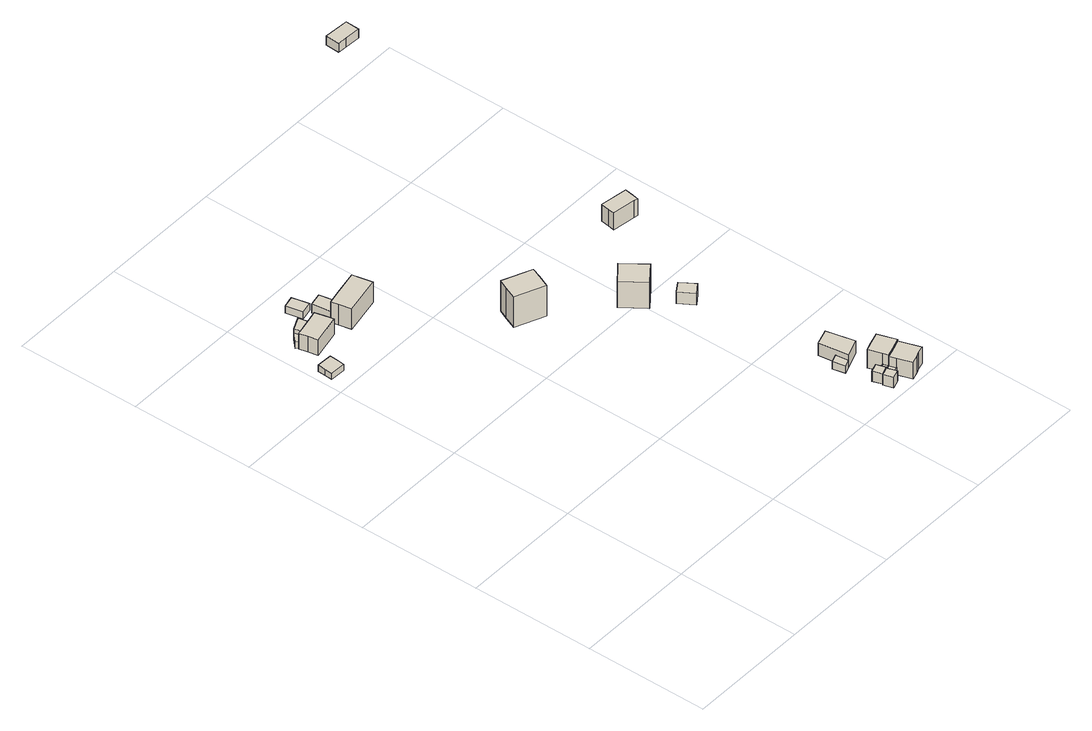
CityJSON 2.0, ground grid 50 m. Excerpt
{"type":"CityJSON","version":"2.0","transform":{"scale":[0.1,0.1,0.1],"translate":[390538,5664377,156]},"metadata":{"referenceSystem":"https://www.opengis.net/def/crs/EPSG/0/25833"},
"CityObjects":{
"building1":{"type":"Building","attributes":{"Gemeindeschluessel":"14627100","BezugspunktDach":"2200","function":"31001_9998","measuredHeight":3.19,"storeysAboveGround":1},"geometry":[{"type":"Solid","lod":"1","boundaries":[[[[0,1,2,3,4,5]],[[6,7,8,9,10,11]],[[6,11,5,4]],[[7,6,4,3]],[[8,7,3,2]],[[9,8,2,1]],[[10,9,1,0]],[[11,10,0,5]]]]}]},
"building2":{"type":"Building","attributes":{"Gemeindeschluessel":"14627100","BezugspunktDach":"2200","function":"31001_9998","measuredHeight":2.86,"storeysAboveGround":1},"geometry":[{"type":"Solid","lod":"1","boundaries":[[[[12,13,14,15]],[[16,17,18,19]],[[16,19,15,14]],[[17,16,14,13]],[[18,17,13,12]],[[19,18,12,15]]]]}]},
"building3":{"type":"Building","attributes":{"Gemeindeschluessel":"14627100","function":"31001_9998"},"children":["building3-1","building3-2"]},
"building3-1":{"type":"BuildingPart","attributes":{"BezugspunktDach":"2200","measuredHeight":8.6,"storeysAboveGround":3},"parents":["building3"],"geometry":[{"type":"Solid","lod":"1","boundaries":[[[[20,21,22,23,24,25,26,27]],[[28,29,30,31,32,33,34,35]],[[28,35,27,26]],[[29,28,26,25]],[[30,29,25,24]],[[31,30,24,23]],[[32,31,23,22]],[[33,32,22,21]],[[34,33,21,20]],[[35,34,20,27]]]]}]},
"building3-2":{"type":"BuildingPart","attributes":{"BezugspunktDach":"2200","measuredHeight":5.15,"storeysAboveGround":2},"parents":["building3"],"geometry":[{"type":"Solid","lod":"1","boundaries":[[[[36,37,38,39]],[[40,29,28,41]],[[40,41,39,38]],[[29,40,38,37]],[[28,29,37,36]],[[41,28,36,39]]]]}]},
"building4":{"type":"Building","attributes":{"Gemeindeschluessel":"14627100","BezugspunktDach":"2200","function":"31001_9998","measuredHeight":3.27,"storeysAboveGround":1},"geometry":[{"type":"Solid","lod":"1","boundaries":[[[[42,43,44,45]],[[46,47,48,49]],[[46,49,45,44]],[[47,46,44,43]],[[48,47,43,42]],[[49,48,42,45]]]]}]},
"building5":{"type":"Building","attributes":{"Gemeindeschluessel":"14627100","BezugspunktDach":"2200","function":"31001_9998","measuredHeight":4.02,"storeysAboveGround":1},"geometry":[{"type":"Solid","lod":"1","boundaries":[[[[50,51,52,53]],[[54,55,56,57]],[[54,57,53,52]],[[55,54,52,51]],[[56,55,51,50]],[[57,56,50,53]]]]}]},
"building6":{"type":"Building","attributes":{"Gemeindeschluessel":"14627100","BezugspunktDach":"2200","function":"31001_9998","measuredHeight":10.66,"storeysAboveGround":4},"geometry":[{"type":"Solid","lod":"1","boundaries":[[[[58,59,60,61,62,63,64]],[[65,66,67,68,69,70,71]],[[65,71,64,63]],[[66,65,63,62]],[[67,66,62,61]],[[68,67,61,60]],[[69,68,60,59]],[[70,69,59,58]],[[71,70,58,64]]]]}]},
"building7":{"type":"Building","attributes":{"Gemeindeschluessel":"14627100","BezugspunktDach":"2200","function":"31001_9998","measuredHeight":15.73,"storeysAboveGround":5},"geometry":[{"type":"Solid","lod":"1","boundaries":[[[[72,73,74,75,76,77]],[[78,79,80,81,82,83]],[[78,83,77,76]],[[79,78,76,75]],[[80,79,75,74]],[[81,80,74,73]],[[82,81,73,72]],[[83,82,72,77]]]]}]},
"building8":{"type":"Building","attributes":{"Gemeindeschluessel":"14627100","BezugspunktDach":"2200","function":"31001_9998","measuredHeight":4.59,"storeysAboveGround":2},"geometry":[{"type":"Solid","lod":"1","boundaries":[[[[84,85,86,87,88]],[[89,90,91,92,93]],[[89,93,88,87]],[[90,89,87,86]],[[91,90,86,85]],[[92,91,85,84]],[[93,92,84,88]]]]}]},
"building9":{"type":"Building","attributes":{"Gemeindeschluessel":"14627100","BezugspunktDach":"2200","function":"31001_9998","measuredHeight":4.78,"storeysAboveGround":2},"geometry":[{"type":"Solid","lod":"1","boundaries":[[[[94,95,96,97,98]],[[99,100,101,102,103]],[[99,103,98,97]],[[100,99,97,96]],[[101,100,96,95]],[[102,101,95,94]],[[103,102,94,98]]]]}]},
"building10":{"type":"Building","attributes":{"Gemeindeschluessel":"14627100","function":"31001_9998"},"children":["building10-1","building10-2"]},
"building10-1":{"type":"BuildingPart","attributes":{"BezugspunktDach":"2200","measuredHeight":6.07,"storeysAboveGround":2},"parents":["building10"],"geometry":[{"type":"Solid","lod":"1","boundaries":[[[[104,105,106,107]],[[108,109,110,111]],[[108,111,107,106]],[[109,108,106,105]],[[110,109,105,104]],[[111,110,104,107]]]]}]},
"building10-2":{"type":"BuildingPart","attributes":{"BezugspunktDach":"2200","measuredHeight":3.41,"storeysAboveGround":1},"parents":["building10"],"geometry":[{"type":"Solid","lod":"1","boundaries":[[[[112,113,114,115]],[[116,110,117,118]],[[116,118,115,114]],[[110,116,114,113]],[[117,110,113,112]],[[118,117,112,115]]]]}]},
"building11":{"type":"Building","attributes":{"Gemeindeschluessel":"14627100","function":"31001_9998"},"children":["building11-1","building11-2"]},
"building11-1":{"type":"BuildingPart","attributes":{"BezugspunktDach":"2200","measuredHeight":9.79,"storeysAboveGround":3},"parents":["building11"],"geometry":[{"type":"Solid","lod":"1","boundaries":[[[[119,120,121,122,123,124,125,126]],[[127,128,129,130,131,132,133,134]],[[127,134,126,125]],[[128,127,125,124]],[[129,128,124,123]],[[130,129,123,122]],[[131,130,122,121]],[[132,131,121,120]],[[133,132,120,119]],[[134,133,119,126]]]]}]},
"building11-2":{"type":"BuildingPart","attributes":{"BezugspunktDach":"2200","measuredHeight":3.5,"storeysAboveGround":1},"parents":["building11"],"geometry":[{"type":"Solid","lod":"1","boundaries":[[[[135,136,137,138]],[[139,140,141,142]],[[139,142,138,137]],[[140,139,137,136]],[[141,140,136,135]],[[142,141,135,138]]]]}]},
"building12":{"type":"Building","attributes":{"Gemeindeschluessel":"14627100","BezugspunktDach":"2200","function":"31001_9998","measuredHeight":13.44,"storeysAboveGround":4},"geometry":[{"type":"Solid","lod":"1","boundaries":[[[[143,144,145,146,147,148]],[[149,150,151,152,153,154]],[[149,154,148,147]],[[150,149,147,146]],[[151,150,146,145]],[[152,151,145,144]],[[153,152,144,143]],[[154,153,143,148]]]]}]},
"building13":{"type":"Building","attributes":{"Gemeindeschluessel":"14627100","function":"31001_9998"},"children":["building13-1","building13-2"]},
"building13-1":{"type":"BuildingPart","attributes":{"BezugspunktDach":"2200","measuredHeight":9.84,"storeysAboveGround":3},"parents":["building13"],"geometry":[{"type":"Solid","lod":"1","boundaries":[[[[155,156,157,158,159,160,161]],[[162,163,164,165,166,167,168]],[[162,168,161,160]],[[163,162,160,159]],[[164,163,159,158]],[[165,164,158,157]],[[166,165,157,156]],[[167,166,156,155]],[[168,167,155,161]]]]}]},
"building13-2":{"type":"BuildingPart","attributes":{"BezugspunktDach":"2200","measuredHeight":3.5,"storeysAboveGround":1},"parents":["building13"],"geometry":[{"type":"Solid","lod":"1","boundaries":[[[[169,170,171,172]],[[167,166,173,174]],[[167,174,172,171]],[[166,167,171,170]],[[173,166,170,169]],[[174,173,169,172]]]]}]},
"building14":{"type":"Building","attributes":{"Gemeindeschluessel":"14627100","BezugspunktDach":"2200","function":"31001_9998","measuredHeight":5.4,"storeysAboveGround":2},"geometry":[{"type":"Solid","lod":"1","boundaries":[[[[175,176,177,178]],[[179,180,181,182]],[[179,182,178,177]],[[180,179,177,176]],[[181,180,176,175]],[[182,181,175,178]]]]}]},
"building15":{"type":"Building","attributes":{"Gemeindeschluessel":"14627100","BezugspunktDach":"2200","function":"31001_9998","measuredHeight":8.93,"storeysAboveGround":3},"geometry":[{"type":"Solid","lod":"1","boundaries":[[[[183,184,185,186,187,188,189]],[[190,191,192,193,194,195,196]],[[190,196,189,188]],[[191,190,188,187]],[[192,191,187,186]],[[193,192,186,185]],[[194,193,185,184]],[[195,194,184,183]],[[196,195,183,189]]]]}]},
"building16":{"type":"Building","attributes":{"Gemeindeschluessel":"14627100","BezugspunktDach":"2200","function":"31001_9998","measuredHeight":5.09,"storeysAboveGround":2},"geometry":[{"type":"Solid","lod":"1","boundaries":[[[[197,198,199,200,201]],[[202,203,204,205,206]],[[202,206,201,200]],[[203,202,200,199]],[[204,203,199,198]],[[205,204,198,197]],[[206,205,197,201]]]]}]}
},
"vertices":[
[72,1544,57],[74,1573,57],[76,1607,57],[13,1610,57],[11,1576,57],[10,1547,57],[11,1576,29],[13,1610,29],[76,1607,29],[74,1573,29],[72,1544,29],[10,1547,29],
[49,1725,76],[83,1732,76],[74,1766,76],[40,1733,76],[74,1766,47],[83,1732,47],[49,1725,47],[40,1733,47],
[57,1688,114],[65,1651,114],[184,1678,114],[175,1715,114],[166,1751,114],[136,1744,114],[83,1732,114],[49,1725,114],[83,1732,43],[136,1744,43],[166,1751,43],[175,1715,43],[184,1678,43],[65,1651,43],[57,1688,43],[49,1725,43],
[83,1732,95],[136,1744,95],[126,1790,95],[74,1766,95],[126,1790,43],[74,1766,43],
[157,1792,100],[206,1802,100],[190,1871,100],[142,1860,100],[190,1871,68],[206,1802,68],[157,1792,68],[142,1860,68],
[219,1722,100],[274,1734,100],[260,1807,100],[208,1796,100],[260,1807,60],[274,1734,60],[219,1722,60],[208,1796,60],
[226,1692,142],[237,1642,142],[392,1674,142],[381,1725,142],[375,1755,142],[274,1734,142],[219,1722,142],[274,1734,50],[375,1755,50],[381,1725,50],[392,1674,50],[237,1642,50],[226,1692,50],[219,1722,50],
[754,1203,140],[775,1253,140],[791,1291,140],[675,1340,140],[658,1302,140],[637,1252,140],[658,1302,1],[675,1340,1],[791,1291,1],[775,1253,1],[754,1203,1],[637,1252,1],
[1188,74,64],[1223,86,64],[1216,107,64],[1211,123,64],[1176,111,64],[1211,123,18],[1216,107,18],[1223,86,18],[1188,74,18],[1176,111,18],
[1201,35,60],[1236,47,60],[1232,59,60],[1223,86,60],[1188,74,60],[1223,86,13],[1232,59,13],[1236,47,13],[1201,35,13],[1188,74,13],
[1197,231,57],[1270,258,57],[1244,372,57],[1181,352,57],[1244,372,0],[1270,258,0],[1197,231,0],[1181,352,0],
[1168,220,34],[1197,231,34],[1190,282,34],[1156,270,34],[1190,282,0],[1168,220,0],[1156,270,0],
[1256,67,92],[1275,9,92],[1310,21,92],[1324,26,92],[1357,36,92],[1329,121,92],[1283,105,92],[1247,94,92],[1283,105,17],[1329,121,17],[1357,36,17],[1324,26,17],[1310,21,17],[1275,9,17],[1256,67,17],[1247,94,17],
[1232,59,50],[1256,67,50],[1247,94,50],[1223,86,50],[1247,94,15],[1256,67,15],[1232,59,15],[1223,86,15],
[1002,949,125],[1045,982,125],[1078,1006,125],[1010,1096,125],[978,1071,125],[935,1039,125],[978,1071,7],[1010,1096,7],[1078,1006,7],[1045,982,7],[1002,949,7],[935,1039,7],
[1240,115,99],[1247,94,99],[1282,105,99],[1329,121,99],[1304,196,99],[1257,181,99],[1222,169,99],[1257,181,16],[1304,196,16],[1329,121,16],[1282,105,16],[1247,94,16],[1240,115,16],[1222,169,16],
[1223,86,51],[1247,94,51],[1240,115,51],[1216,107,51],[1223,86,16],[1216,107,16],
[1106,827,72],[1148,855,72],[1110,913,72],[1068,886,72],[1110,913,19],[1148,855,19],[1106,827,19],[1068,886,19],
[1235,1206,197],[1250,1203,197],[1254,1229,197],[1260,1264,197],[1150,1281,197],[1145,1246,197],[1141,1220,197],[1145,1246,120],[1150,1281,120],[1260,1264,120],[1254,1229,120],[1250,1203,120],[1235,1206,120],[1141,1220,120],
[1169,2421,314],[1230,2417,314],[1233,2474,314],[1133,2481,314],[1130,2424,314],[1133,2481,273],[1233,2474,273],[1230,2417,273],[1169,2421,273],[1130,2424,273]
]}
